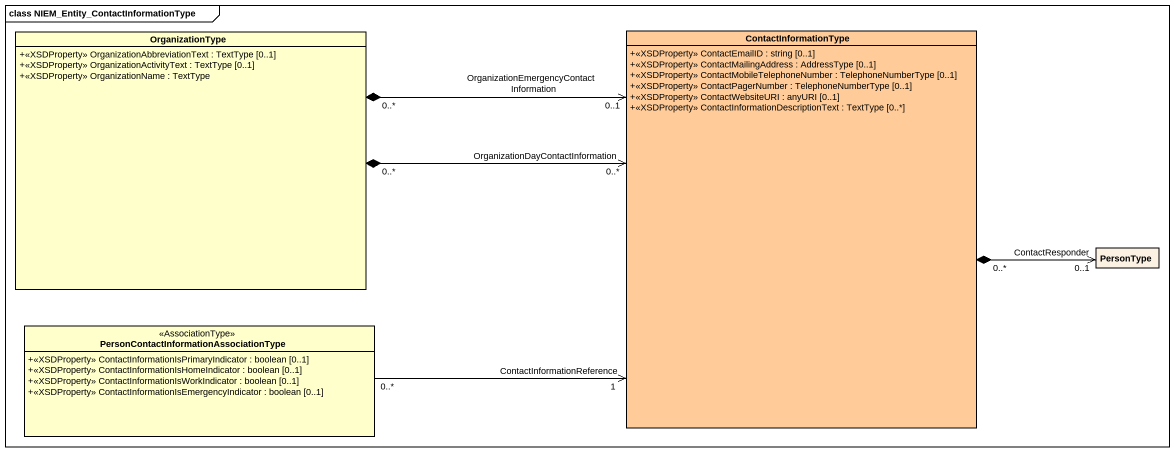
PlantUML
@startuml
mainframe class NIEM_Entity_ContactInformationType
hide circle
hide empty members
skinparam classAttributeIconSize 0
class OrganizationType #FFFFCC {
  +<<XSDProperty>> OrganizationAbbreviationText : TextType [0..1]
  +<<XSDProperty>> OrganizationActivityText : TextType [0..1]
  +<<XSDProperty>> OrganizationName : TextType
}
class ContactInformationType #FFCC99 {
  +<<XSDProperty>> ContactEmailID : string [0..1]
  +<<XSDProperty>> ContactMailingAddress : AddressType [0..1]
  +<<XSDProperty>> ContactMobileTelephoneNumber : TelephoneNumberType [0..1]
  +<<XSDProperty>> ContactPagerNumber : TelephoneNumberType [0..1]
  +<<XSDProperty>> ContactWebsiteURI : anyURI [0..1]
  +<<XSDProperty>> ContactInformationDescriptionText : TextType [0..*]
}
class PersonType
class "PersonContactInformationAssociationType" as PersonContactInformationAsso <<AssociationType>> #FFFFCC {
  +<<XSDProperty>> ContactInformationIsPrimaryIndicator : boolean [0..1]
  +<<XSDProperty>> ContactInformationIsHomeIndicator : boolean [0..1]
  +<<XSDProperty>> ContactInformationIsWorkIndicator : boolean [0..1]
  +<<XSDProperty>> ContactInformationIsEmergencyIndicator : boolean [0..1]
}
OrganizationType "0..*" *-right-> "OrganizationDayContactInformation\n0..*" ContactInformationType
OrganizationType "0..*" *-right-> "OrganizationEmergencyContactInformation\n0..1" ContactInformationType
ContactInformationType "0..*" *-right-> "ContactResponder\n0..1" PersonType
PersonContactInformationAsso "0..*" -right-> "ContactInformationReference\n1" ContactInformationType
@enduml
